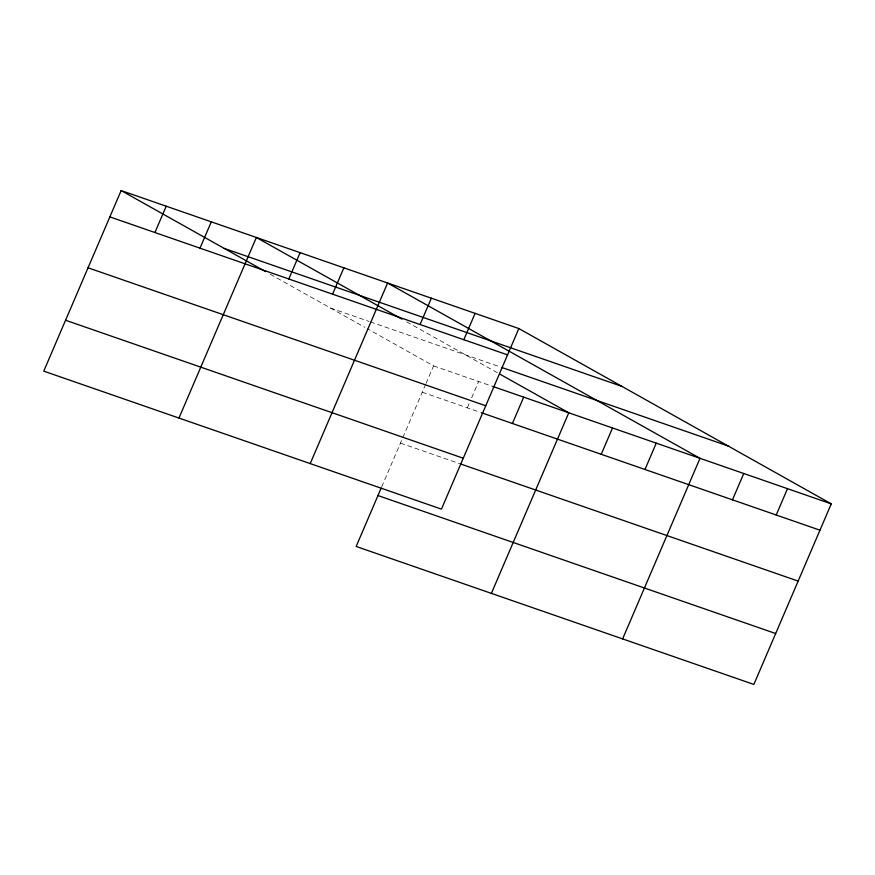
<?xml version="1.0" encoding="UTF-8"?>
<svg xmlns="http://www.w3.org/2000/svg" width="875" height="875" viewBox="0 0 875 875"><rect width="100%" height="100%" fill="white"/><g stroke="black" fill="none" stroke-linecap="round" stroke-linejoin="round"><path stroke-width="0.66" stroke-dasharray="4.38 3.28" d="M381.719 486.806L425.491 384.683M426.027 383.425L433.552 365.881L367.194 328.639M467.337 407.837L469.492 402.828M471.636 397.819L478.625 381.511M330.455 308.022L369.086 321.431M370.377 321.88L500.412 366.986M433.552 365.881L492.789 386.433M422.264 392.208L480.222 412.311M400.455 443.111L459.692 463.663M406.667 321.825L500.041 374.227M270.266 274.247L364.82 327.305"/><path stroke-width="1.31" d="M121.144 190.564L43.75 371.142L441.448 509.119L518.842 328.541L121.144 190.564L265.552 271.6M154.93 232.531L166.217 206.205M200.003 248.172L211.291 221.845M178.97 418.053L256.364 237.475L401.942 319.178M288.827 278.983L300.114 252.656M332.577 294.164L343.853 267.837M310.209 463.586L387.603 283.008L700.011 458.325L622.617 638.903M420.066 324.516L431.353 298.189M381.183 488.064L356.158 546.459L753.856 684.436L831.25 503.858L518.842 328.541M463.816 339.697L475.092 313.37M512.411 423.478L523.698 397.152M491.378 593.37L568.772 412.792L500.041 374.227M601.234 454.3L612.511 427.973M644.984 469.47L656.261 443.144M732.473 499.833L743.761 473.506M776.223 515.003L787.5 488.677M224.241 248.423L621.939 386.4M109.856 216.891L507.555 354.878M501.703 367.434L728.153 446.009M492.789 386.433L831.25 503.858M88.047 267.794L485.745 405.77M481.502 412.759L819.962 530.184M65.57 320.239L463.269 458.216M460.983 464.111L798.153 581.087M377.978 495.556L775.677 633.533"/></g></svg>
